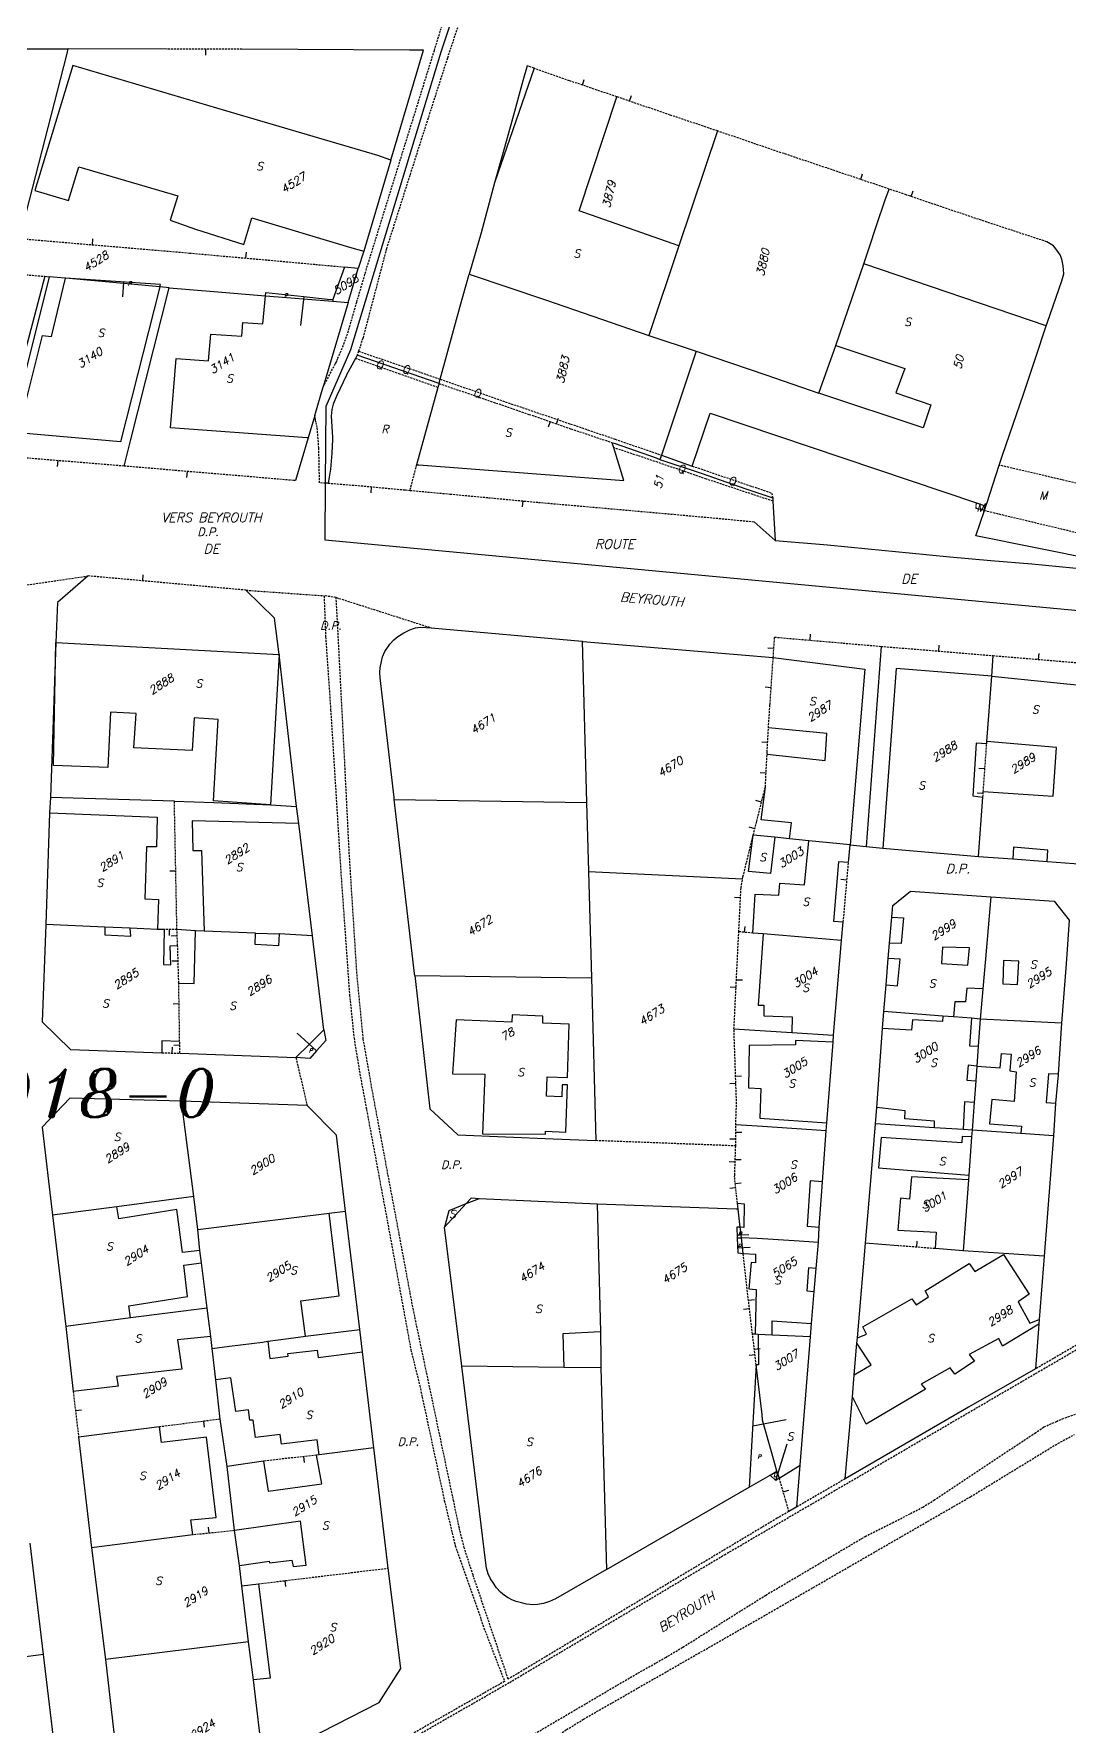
# Model space of a CAD drawing. Extents: x -334462 to -332769, y -29481 to -26664.
# Drawn here: x -333168.6 to -333039.2, y -28254.1 to -28042.7 of the extents above; entities that cross this region are included whole.
import ezdxf
from ezdxf.enums import TextEntityAlignment as Align

# ---------------------------------------------------------------- set-up
doc = ezdxf.new("R2010")
doc.units = 0
doc.header["$MEASUREMENT"] = 0
doc.linetypes.add('HIDDEN', pattern=[0.375, 0.25, -0.125])
for name, color, linetype in [('17', 7, 'CONTINUOUS'), ('18', 7, 'CONTINUOUS'), ('CADAST$$AREA$B$', 7, 'CONTINUOUS'), ('DP$DIVIDING$LINE', 7, 'CONTINUOUS'), ('EASEMENT$BOUNDA$', 7, 'CONTINUOUS'), ('ENC$$ST$$A$$TEXT', 7, 'CONTINUOUS'), ('MAP$SHEET$BOUND$', 7, 'CONTINUOUS'), ('PARCEL$BOUNDARY', 7, 'CONTINUOUS'), ('PARCEL$NUMBER', 7, 'CONTINUOUS'), ('STREET$TEXT', 7, 'CONTINUOUS'), ('STRUC$$FOOTPRINT', 7, 'CONTINUOUS')]:
    doc.layers.add(name, color=color, linetype=linetype)
doc.styles.add('ITALICT', font='ITALICT', dxfattribs={"height": 0.2})

msp = doc.modelspace()

# ---------------------------------------------------------------- linework, layer by layer
at = {"layer": '17', "color": 1, "linetype": 'Continuous'}
for p, q in [((-333100.04, -28049.06), (-333099.8, -28048.35)), ((-333094.15, -28051.07), (-333093.91, -28050.36)), ((-333065.26, -28060.85), (-333065.02, -28060.14)), ((-333058.94, -28062.99), (-333058.7, -28062.28))]:
    msp.add_line(p, q, dxfattribs=at)
at = {"layer": '17', "color": 30, "linetype": 'Continuous'}
msp.add_line((-333104.06, -28091.11), (-333104.31, -28091.82), dxfattribs=at)
at = {"layer": '17', "color": 5, "linetype": 'Continuous'}
msp.add_line((-333103.29, -28091.38), (-333103.04, -28090.67), dxfattribs=at)
at = {"layer": '18', "color": 1, "linetype": 'Continuous'}
for p, q in [((-333147.13, -28044.58), (-333147.13, -28045.33)), ((-333161.25, -28069.01), (-333161.19, -28068.26)), ((-333142.09, -28070.68), (-333142.02, -28069.93)), ((-333165.6, -28095.98), (-333165.67, -28096.73)), ((-333149.44, -28097.33), (-333149.5, -28098.08)), ((-333126.41, -28099.25), (-333126.48, -28100)), ((-333107.49, -28101.01), (-333107.57, -28101.76)), ((-333154.97, -28111.01), (-333154.91, -28110.26)), ((-333071.59, -28118.42), (-333071.53, -28117.67)), ((-333055.51, -28119.78), (-333055.45, -28119.03)), ((-333043.02, -28120.82), (-333042.96, -28120.07)), ((-333049.74, -28134.51), (-333050.48, -28134.46)), ((-333049.96, -28137.58), (-333050.71, -28137.53)), ((-333150.84, -28147.28), (-333151.59, -28147.3)), ((-333151.67, -28154.58), (-333151.67, -28155.33)), ((-333150.66, -28155.38), (-333151.41, -28155.41)), ((-333150.55, -28158.52), (-333151.3, -28158.54)), ((-333150.43, -28163.87), (-333151.18, -28163.89)), ((-333151.29, -28170.01), (-333151.27, -28169.26)), ((-333150.35, -28169.03), (-333151.1, -28169.05)), ((-333058.26, -28194.26), (-333058.2, -28193.51)), ((-333163.38, -28214.68), (-333162.64, -28214.59)), ((-333147.4, -28216.03), (-333147.31, -28216.77)), ((-333134.87, -28220.43), (-333134.79, -28221.18)), ((-333146.68, -28230.01), (-333146.75, -28229.26)), ((-333137.22, -28235.93), (-333137.13, -28236.68))]:
    msp.add_line(p, q, dxfattribs=at)
at = {"layer": '18', "color": 3, "linetype": 'Continuous'}
for p, q in [((-333076.12, -28119.44), (-333076.87, -28119.4)), ((-333076.45, -28124.36), (-333077.2, -28124.31)), ((-333076.88, -28131.21), (-333077.63, -28131.17)), ((-333077.08, -28135.02), (-333077.83, -28134.98)), ((-333077.64, -28138.64), (-333078.37, -28138.46)), ((-333078.48, -28141.98), (-333079.21, -28141.8)), ((-333080.27, -28150.63), (-333081.02, -28150.59)), ((-333080.83, -28161.82), (-333081.58, -28161.79)), ((-333080.78, -28160.84), (-333080.03, -28160.88)), ((-333080.85, -28173.82), (-333081.6, -28173.85)), ((-333080.89, -28172.89), (-333080.14, -28172.86)), ((-333080.88, -28180.75), (-333081.63, -28180.75)), ((-333080.88, -28179.88), (-333080.12, -28179.88)), ((-333080.95, -28183.64), (-333081.7, -28183.62)), ((-333080.94, -28183.29), (-333080.19, -28183.31)), ((-333080.87, -28186.84), (-333081.61, -28186.92)), ((-333080.92, -28186.31), (-333080.18, -28186.24)), ((-333079.15, -28201.96), (-333079.9, -28202.05)), ((-333079.28, -28200.89), (-333078.53, -28200.8)), ((-333078.46, -28207.73), (-333079.2, -28207.82)), ((-333078.55, -28207), (-333077.8, -28206.91)), ((-333074.97, -28224.83), (-333074.25, -28224.62))]:
    msp.add_line(p, q, dxfattribs=at)
at = {"layer": '18', "color": 2, "linetype": 'Continuous'}
for p, q in [((-333066.97, -28148.39), (-333067.72, -28148.33)), ((-333079.76, -28154.92), (-333079.69, -28154.18))]:
    msp.add_line(p, q, dxfattribs=at)
at = {"layer": 'CADAST$$AREA$B$', "color": 7, "linetype": 'HIDDEN'}
msp.add_lwpolyline([(-333148.2, -28283.34), (-333146.98, -28282.23), (-333146.17, -28281.46), (-333146.08, -28281.39), (-333143.75, -28279.59), (-333141.11, -28277.67), (-333140.09, -28276.95), (-333137.88, -28275.46), (-333127.47, -28269.39), (-333116.92, -28263.47), (-333114.67, -28262.24), (-333112.07, -28260.66), (-333109.82, -28259.38), (-333107.99, -28258.28), (-333102.01, -28254.55), (-333099.88, -28253.23), (-333075.73, -28239.41), (-333051.53, -28225.44), (-333040.61, -28218.78), (-333038.53, -28217.67)], dxfattribs=at)
at = {"layer": 'DP$DIVIDING$LINE', "color": 2, "linetype": 'HIDDEN'}
for p, q in [((-333128.01, -28082.31), (-333128.18, -28082.81)), ((-333131.79, -28098.8), (-333132.13, -28098.79)), ((-333130.81, -28113.08), (-333132.32, -28112.87)), ((-333067.19, -28223.21), (-333073.25, -28226.72))]:
    msp.add_line(p, q, dxfattribs=at)
at = {"layer": 'DP$DIVIDING$LINE', "color": 30, "linetype": 'HIDDEN'}
for p, q in [((-333173.89, -28112.17), (-333161.79, -28110.39)), ((-333142.11, -28112.17), (-333132.32, -28112.87)), ((-333130.81, -28113.08), (-333118.94, -28116.87)), ((-333135.83, -28170.57), (-333134.44, -28176.57))]:
    msp.add_line(p, q, dxfattribs=at)
at = {"layer": 'DP$DIVIDING$LINE', "color": 2, "linetype": 'HIDDEN'}
for points in [[(-333095.5, -28007.86), (-333098.65, -28010.92), (-333100.45, -28013.14), (-333101.9, -28015.56), (-333104.82, -28021.09), (-333108.88, -28027.48), (-333111.72, -28032.26), (-333112.84, -28034.24), (-333113.9, -28036.55), (-333116.91, -28045.71), (-333120.13, -28055.73), (-333124.52, -28069.51), (-333127.46, -28080.68), (-333128.01, -28082.31)], [(-333132.42, -28086.77), (-333130.93, -28083.94), (-333130.88, -28083.84), (-333130.82, -28083.72), (-333130.7, -28083.47), (-333130.59, -28083.19), (-333129.84, -28081.43), (-333129.24, -28079.65), (-333128.23, -28076.18), (-333126.95, -28071.82), (-333118.53, -28044.72), (-333116.5, -28038.18), (-333115.86, -28036.37), (-333115.16, -28034.46), (-333114.51, -28033.07), (-333112.95, -28030.27), (-333112.08, -28028.81)], [(-333132.13, -28098.79), (-333132.88, -28098.77), (-333132.97, -28094.4), (-333133.17, -28091.85), (-333133.39, -28090.84), (-333133.39, -28090.83), (-333133.46, -28090.36)], [(-333132.32, -28112.87), (-333132.12, -28117.99), (-333131.49, -28127.13), (-333130.2, -28147.69), (-333129.13, -28162.8), (-333128.57, -28168.16), (-333127.9, -28172.29), (-333124.52, -28190.42), (-333121.47, -28207.08), (-333120.36, -28211.56), (-333117.29, -28225.91), (-333116.66, -28228.52), (-333115.92, -28231.56), (-333112.21, -28242.18), (-333109.76, -28248.52), (-333160.66, -28277.49)], [(-333074.25, -28227.3), (-333075.7, -28228.14), (-333109.3, -28248.24), (-333113.7, -28235.22), (-333114.8, -28231.83), (-333115.41, -28229.39), (-333116.11, -28226.05), (-333121.15, -28202.12), (-333126.13, -28175.54), (-333127.41, -28168.29), (-333128.21, -28160.07), (-333129.18, -28144.76), (-333129.68, -28134.59), (-333130.61, -28116.61), (-333130.81, -28113.08)], [(-333138.35, -28265.4), (-333109.12, -28248.64), (-333082.28, -28232.7), (-333021.37, -28197.21)], [(-333037.28, -28205.9), (-333037.31, -28205.92), (-333040.53, -28207.81), (-333043.41, -28209.47)], [(-333107.95, -28256.21), (-333093.74, -28247.85), (-333089.66, -28245.55), (-333087.48, -28244.24), (-333077.13, -28237.75), (-333064.71, -28230.42), (-333061.3, -28228.7), (-333059.04, -28227.55), (-333057.51, -28226.75), (-333056.1, -28225.88), (-333043.5, -28217.5), (-333042.34, -28216.72), (-333040.8, -28216.04), (-333039.71, -28215.58), (-333037.21, -28214.75)]]:
    msp.add_lwpolyline(points, dxfattribs=at)
at = {"layer": 'EASEMENT$BOUNDA$', "color": 3, "linetype": 'HIDDEN'}
for p, q in [((-333128.01, -28082.31), (-333117.8, -28085.8)), ((-333120.77, -28096.5), (-333121.61, -28099.7))]:
    msp.add_line(p, q, dxfattribs=at)
for points in [[(-333118.09, -28086.85), (-333122.84, -28085.19), (-333128.4, -28083.22)], [(-333117.8, -28085.8), (-333109.67, -28088.63), (-333095.95, -28093.3), (-333090.16, -28095.3)], [(-333076.22, -28101.05), (-333084.54, -28098.29), (-333090.63, -28096.19), (-333096.11, -28094.37)], [(-333086.3, -28096.66), (-333076.4, -28100.03), (-333076.24, -28100.62)], [(-333049.8, -28102.21), (-333036.36, -28105.42), (-333035.03, -28099.57), (-333047.94, -28096.55)], [(-333049.8, -28102.21), (-333050.84, -28101.96), (-333050.78, -28101.26)]]:
    msp.add_lwpolyline(points, dxfattribs=at)
at = {"layer": 'ENC$$ST$$A$$TEXT', "color": 1, "linetype": 'Continuous'}
for p, q in [((-333157.38, -28073.67), (-333157.51, -28075.52)), ((-333134.86, -28075.49), (-333135.24, -28079.11)), ((-333133.25, -28169.75), (-333135.69, -28167.54)), ((-333080.7, -28192.72), (-333079.24, -28192.67)), ((-333080.65, -28194.33), (-333079.07, -28194.28)), ((-333078.75, -28216.6), (-333074.57, -28215.78)), ((-333075.86, -28223.42), (-333074.44, -28218.84))]:
    msp.add_line(p, q, dxfattribs=at)
at = {"layer": 'MAP$SHEET$BOUND$', "color": 6, "linetype": 'Continuous'}
for points in [[(-333132.13, -28098.79), (-333132.07, -28089.17), (-333128.98, -28082.09), (-333117.69, -28044.89), (-333114.13, -28034.25), (-333107.48, -28023.38), (-333102.84, -28015.77), (-333100.79, -28012.38), (-333093.69, -28004.8), (-333090.85, -28001.15), (-333080.63, -27982.43), (-333075.52, -27969.77), (-333074.22, -27965.26), (-333064.36, -27943.8), (-333060.67, -27938.85), (-333050.74, -27928.03)], [(-332883.67, -28126.92), (-332933.69, -28124.53), (-333132.18, -28105.93), (-333132.13, -28098.79)]]:
    msp.add_lwpolyline(points, dxfattribs=at)
at = {"layer": 'PARCEL$BOUNDARY', "color": 7, "linetype": 'Continuous'}
for p, q in [((-333151.92, -28044.57), (-333164.28, -28044.54)), ((-333083.14, -28054.79), (-333087.97, -28069.15)), ((-333123.97, -28058.42), (-333127.35, -28069.79)), ((-333127.35, -28069.79), (-333128.06, -28071.99)), ((-333087.97, -28069.15), (-333091.73, -28080.34)), ((-333167.22, -28072.95), (-333166.65, -28073)), ((-333152.83, -28074.28), (-333164.62, -28073.19)), ((-333129.78, -28071.79), (-333131.2, -28075.87)), ((-333128.06, -28071.99), (-333129.78, -28071.79)), ((-333129.31, -28076.22), (-333128.06, -28071.99)), ((-333151.68, -28074.38), (-333152.83, -28074.28)), ((-333129.31, -28076.22), (-333132.42, -28086.77)), ((-333131.26, -28076.07), (-333129.31, -28076.22)), ((-333091.73, -28080.34), (-333085.83, -28082.29)), ((-333128.18, -28082.81), (-333128.4, -28083.22)), ((-333117.95, -28086.33), (-333128.18, -28082.81)), ((-333085.83, -28082.29), (-333090.16, -28095.3)), ((-333117.95, -28086.33), (-333117.8, -28085.8)), ((-333133.46, -28090.36), (-333132.42, -28086.77)), ((-333133.46, -28090.36), (-333134.3, -28093.15)), ((-333134.3, -28093.15), (-333135.9, -28098.48)), ((-333090.16, -28095.3), (-333090.35, -28095.85)), ((-333076.24, -28100.62), (-333076.22, -28101.05)), ((-333076.22, -28101.05), (-333075.93, -28105.97)), ((-333049.8, -28102.21), (-333049.61, -28101.66)), ((-333078.55, -28103.63), (-333075.93, -28105.97)), ((-333118.94, -28116.87), (-333100.05, -28118.56)), ((-333165.83, -28118.72), (-333166.52, -28138.08)), ((-333100.05, -28118.56), (-333099.5, -28138.7)), ((-333062.69, -28119.19), (-333064.59, -28144.2)), ((-333135.74, -28139.2), (-333137.92, -28120.21)), ((-333048.89, -28122.93), (-333048.7, -28120.35)), ((-333049.49, -28131.09), (-333048.89, -28122.93)), ((-333049.51, -28131.36), (-333049.49, -28131.09)), ((-333166.52, -28138.08), (-333166.62, -28139.98)), ((-333151.02, -28138.55), (-333166.52, -28138.08)), ((-333123.55, -28138.31), (-333099.5, -28138.7)), ((-333099.5, -28138.7), (-333099.27, -28147.32)), ((-333050.53, -28145.45), (-333049.99, -28138.03)), ((-333166.62, -28139.98), (-333167.1, -28153.96)), ((-333139, -28139.01), (-333135.74, -28139.2)), ((-333135.46, -28141.34), (-333135.74, -28139.2)), ((-333133.74, -28155.35), (-333135.46, -28141.34)), ((-333075.97, -28143.05), (-333078.69, -28142.78)), ((-333074.15, -28143.24), (-333075.97, -28143.05)), ((-333071.74, -28143.49), (-333074.15, -28143.24)), ((-333066.58, -28144.01), (-333071.74, -28143.49)), ((-333066.78, -28146.19), (-333066.58, -28144.01)), ((-333066.58, -28144.01), (-333064.59, -28144.2)), ((-333064.59, -28144.2), (-333062.5, -28144.39)), ((-333062.5, -28144.39), (-333050.53, -28145.45)), ((-333050.53, -28145.45), (-333046.26, -28145.76)), ((-333046.26, -28145.76), (-333041.97, -28146.08)), ((-333041.97, -28146.08), (-333037.47, -28146.4)), ((-333099.27, -28147.32), (-333098.91, -28160.6)), ((-333099.27, -28147.32), (-333080.01, -28148.23)), ((-333061.64, -28156.28), (-333061.36, -28153.03)), ((-333159.69, -28154.26), (-333167.1, -28153.96)), ((-333156.55, -28154.4), (-333159.69, -28154.26)), ((-333153.13, -28154.57), (-333156.55, -28154.4)), ((-333152.28, -28154.57), (-333153.13, -28154.57)), ((-333148.4, -28154.72), (-333150.7, -28154.58)), ((-333147.3, -28154.77), (-333148.4, -28154.72)), ((-333140.88, -28155.04), (-333147.3, -28154.77)), ((-333140.88, -28155.04), (-333137.93, -28155.12)), ((-333133.74, -28155.35), (-333137.93, -28155.12)), ((-333132.33, -28167.12), (-333133.74, -28155.35)), ((-333077.45, -28155.12), (-333078.74, -28155.01)), ((-333067.64, -28155.93), (-333077.45, -28155.12)), ((-333067.64, -28155.93), (-333067.43, -28153.63)), ((-333068.64, -28167.79), (-333067.64, -28155.93)), ((-333061.81, -28158.2), (-333061.64, -28156.28)), ((-333062.09, -28161.49), (-333061.81, -28158.2)), ((-333120.97, -28160.31), (-333098.91, -28160.6)), ((-333098.91, -28160.6), (-333098.35, -28180.95)), ((-333062.38, -28164.83), (-333062.09, -28161.49)), ((-333049.98, -28162), (-333050.31, -28165.76)), ((-333062.53, -28166.94), (-333062.38, -28164.83)), ((-333055.01, -28165.4), (-333062.38, -28164.83)), ((-333053.67, -28165.5), (-333055.01, -28165.4)), ((-333051.41, -28165.67), (-333053.67, -28165.5)), ((-333050.31, -28165.76), (-333051.41, -28165.67)), ((-333050.31, -28165.76), (-333050.56, -28169.16)), ((-333040.15, -28166.29), (-333050.31, -28165.76)), ((-333040.15, -28166.29), (-333040.58, -28172.64)), ((-333081.09, -28166.99), (-333073.85, -28167.45)), ((-333073.85, -28167.45), (-333068.64, -28167.79)), ((-333068.7, -28168.65), (-333068.64, -28167.79)), ((-333063.25, -28176.81), (-333062.53, -28166.94)), ((-333150.34, -28170.04), (-333135.83, -28170.57)), ((-333069.5, -28178.74), (-333068.7, -28168.65)), ((-333050.56, -28169.16), (-333050.75, -28171.63)), ((-333050.75, -28171.63), (-333050.89, -28173.5)), ((-333050.89, -28173.5), (-333051.09, -28176.18)), ((-333134.44, -28176.57), (-333150.14, -28176.01)), ((-333148.6, -28187.94), (-333150.14, -28176.01)), ((-333063.4, -28178.84), (-333063.25, -28176.81)), ((-333051.09, -28176.18), (-333051.34, -28179.65)), ((-333040.9, -28176.28), (-333041.15, -28180.35)), ((-333069.58, -28179.71), (-333069.5, -28178.74)), ((-333056.05, -28179.34), (-333063.4, -28178.84)), ((-333070.05, -28186.09), (-333069.58, -28179.71)), ((-333052.47, -28179.58), (-333056.05, -28179.34)), ((-333051.34, -28179.65), (-333052.47, -28179.58)), ((-333051.4, -28180.47), (-333051.75, -28185.26)), ((-333051.34, -28179.65), (-333051.4, -28180.47)), ((-333045.23, -28180.07), (-333051.34, -28179.65)), ((-333041.15, -28180.35), (-333045.23, -28180.07)), ((-333041.15, -28180.35), (-333042.33, -28195.4)), ((-333051.75, -28185.26), (-333051.79, -28185.86)), ((-333051.79, -28185.86), (-333052.47, -28194.73)), ((-333158.23, -28189.22), (-333166.23, -28190.28)), ((-333148.6, -28187.94), (-333158.23, -28189.22)), ((-333148.1, -28192.05), (-333148.6, -28187.94)), ((-333114.58, -28188.87), (-333117.25, -28191.77)), ((-333098.18, -28188.88), (-333112.92, -28188.21)), ((-333098.18, -28188.88), (-333097.77, -28204.86)), ((-333080.58, -28189.53), (-333080.66, -28188.78)), ((-333080.32, -28191.77), (-333080.58, -28189.53)), ((-333166.23, -28190.28), (-333164.58, -28204.16)), ((-333131.66, -28190.01), (-333129.64, -28189.76)), ((-333127.85, -28204.55), (-333129.64, -28189.76)), ((-333147.85, -28194.69), (-333148.1, -28192.05)), ((-333115.12, -28209.12), (-333117.25, -28191.77)), ((-333079.95, -28195.04), (-333080.17, -28193.08)), ((-333070.83, -28196.94), (-333070.55, -28193.66)), ((-333070.55, -28193.66), (-333070.43, -28191.78)), ((-333065.66, -28205.61), (-333064.64, -28193.75)), ((-333060.58, -28194.08), (-333064.64, -28193.75)), ((-333147.62, -28196.22), (-333147.85, -28194.69)), ((-333052.47, -28194.73), (-333055.97, -28194.45)), ((-333042.33, -28195.4), (-333052.47, -28194.73)), ((-333042.33, -28195.4), (-333042.94, -28203.29)), ((-333146.91, -28201.9), (-333147.62, -28196.22)), ((-333071.07, -28199.79), (-333070.83, -28196.94)), ((-333071.41, -28203.79), (-333071.07, -28199.79)), ((-333146.91, -28201.9), (-333156.5, -28203.11)), ((-333146.47, -28205.41), (-333146.91, -28201.9)), ((-333156.5, -28203.11), (-333164.58, -28204.16)), ((-333164.58, -28204.16), (-333163.66, -28212.31)), ((-333071.55, -28205.48), (-333071.41, -28203.79)), ((-333042.98, -28203.87), (-333043.41, -28209.47)), ((-333042.94, -28203.29), (-333042.98, -28203.87)), ((-333146.28, -28206.91), (-333146.47, -28205.41)), ((-333134.62, -28205.4), (-333127.85, -28204.55)), ((-333127.53, -28207.33), (-333127.85, -28204.55)), ((-333078.44, -28205.14), (-333078.78, -28205.12)), ((-333078.06, -28205.16), (-333078.44, -28205.14)), ((-333076.3, -28205.24), (-333078.06, -28205.16)), ((-333071.55, -28205.48), (-333076.3, -28205.24)), ((-333072.83, -28221.5), (-333071.55, -28205.48)), ((-333066.06, -28210.2), (-333065.72, -28206.25)), ((-333065.72, -28206.25), (-333065.66, -28205.61)), ((-333145.83, -28210.85), (-333146.28, -28206.91)), ((-333126.1, -28219.33), (-333127.53, -28207.33)), ((-333102.35, -28209.3), (-333115.12, -28209.12)), ((-333097.71, -28209.36), (-333102.35, -28209.3)), ((-333097.71, -28209.36), (-333097.02, -28234.56)), ((-333066.3, -28212.96), (-333066.06, -28210.2)), ((-333145.28, -28215.76), (-333145.83, -28210.85)), ((-333067.19, -28223.21), (-333066.3, -28212.96)), ((-333152.89, -28216.72), (-333162.99, -28217.99)), ((-333144.43, -28221.68), (-333145.28, -28215.76)), ((-333162.99, -28217.99), (-333161.37, -28231.83)), ((-333139.88, -28221.01), (-333144.43, -28221.68)), ((-333132.91, -28220.22), (-333133.25, -28220.26)), ((-333126.1, -28219.33), (-333132.91, -28220.22)), ((-333124.3, -28234.37), (-333126.1, -28219.33)), ((-333143.51, -28229.68), (-333144.43, -28221.68)), ((-333076.57, -28222.74), (-333075.72, -28222.24)), ((-333075.72, -28222.24), (-333075.46, -28223.14)), ((-333073.25, -28226.72), (-333072.83, -28221.5)), ((-333097.02, -28234.56), (-333079.18, -28224.25)), ((-333073.25, -28226.72), (-333074.25, -28227.3)), ((-333142.88, -28234.04), (-333143.51, -28229.68)), ((-333167.37, -28245.18), (-333169.03, -28231.23)), ((-333148.7, -28230.22), (-333161.37, -28231.83)), ((-333161.37, -28231.83), (-333159.63, -28245.78)), ((-333142.61, -28236.58), (-333142.88, -28234.04)), ((-333142.61, -28236.58), (-333140.49, -28236.33)), ((-333141.76, -28243.58), (-333142.61, -28236.58)), ((-333141.76, -28243.58), (-333159.63, -28245.78)), ((-333141.15, -28248.31), (-333141.76, -28243.58)), ((-333167.37, -28245.18), (-333178.98, -28246.64)), ((-333165.69, -28259.06), (-333167.37, -28245.18)), ((-333139.94, -28258.56), (-333141.15, -28248.31))]:
    msp.add_line(p, q, dxfattribs=at)
at = {"layer": 'PARCEL$BOUNDARY', "color": 2, "linetype": 'HIDDEN'}
for p, q in [((-333142.6, -28044.59), (-333151.92, -28044.57)), ((-333106.08, -28046.95), (-333106.93, -28046.65)), ((-333181.11, -28071.82), (-333167.22, -28072.95)), ((-333157.31, -28096.67), (-333172.29, -28095.43)), ((-333142.11, -28112.17), (-333161.79, -28110.39)), ((-333076.19, -28120.58), (-333076.02, -28118.04)), ((-333076.02, -28118.04), (-333062.69, -28119.19)), ((-333062.69, -28119.19), (-333048.7, -28120.35)), ((-333048.7, -28120.35), (-333033.78, -28121.59)), ((-333049.94, -28137.32), (-333049.51, -28131.36)), ((-333077.17, -28136.75), (-333076.96, -28132.66)), ((-333150.7, -28154.58), (-333151.02, -28138.55)), ((-333049.99, -28138.03), (-333049.94, -28137.32)), ((-333067.43, -28153.63), (-333066.78, -28146.19)), ((-333150.7, -28154.58), (-333152.28, -28154.57)), ((-333150.61, -28156.56), (-333150.7, -28154.58)), ((-333081.09, -28166.99), (-333080.49, -28154.86)), ((-333078.74, -28155.01), (-333080.49, -28154.86)), ((-333150.47, -28161.26), (-333150.61, -28156.56)), ((-333150.36, -28168.55), (-333150.47, -28161.26)), ((-333152.58, -28169.97), (-333150.34, -28170.04)), ((-333150.34, -28170.04), (-333150.36, -28168.55)), ((-333080.88, -28181.61), (-333080.87, -28178.96)), ((-333080.88, -28181.61), (-333098.35, -28180.95)), ((-333055.97, -28194.45), (-333060.58, -28194.08)), ((-333078.31, -28208.96), (-333078.78, -28205.12)), ((-333163.66, -28212.31), (-333162.99, -28217.99)), ((-333145.28, -28215.76), (-333152.89, -28216.72)), ((-333075.46, -28223.14), (-333074.25, -28227.3)), ((-333143.51, -28229.68), (-333148.7, -28230.22)), ((-333140.49, -28236.33), (-333124.3, -28234.37))]:
    msp.add_line(p, q, dxfattribs=at)
at = {"layer": 'PARCEL$BOUNDARY', "color": 7, "linetype": 'Continuous'}
for points in [[(-333170.52, -28044.53), (-333167.54, -28044.53), (-333164.28, -28044.54)], [(-333170.3, -28068.24), (-333169.5, -28064.91), (-333164.44, -28045.26), (-333164.28, -28044.54)], [(-333123.97, -28058.42), (-333119.9, -28044.71), (-333121.65, -28044.69), (-333142.6, -28044.59)], [(-333106.93, -28046.65), (-333107.47, -28048.51), (-333108.76, -28053.26), (-333110.14, -28058.21), (-333111.01, -28061.29)], [(-333111.01, -28061.29), (-333111.53, -28063.15), (-333112.69, -28067.51), (-333114.18, -28072.69)], [(-333064.87, -28071.39), (-333064.25, -28069.54), (-333063.23, -28066.46), (-333062.21, -28063.4), (-333061.69, -28062.05)], [(-333042.07, -28079.12), (-333041.93, -28078.69), (-333040.13, -28073.51), (-333039.88, -28072.66), (-333039.95, -28071.65), (-333040.13, -28070.83), (-333040.35, -28070.26), (-333040.73, -28069.69), (-333041.17, -28069.16), (-333041.99, -28068.65)], [(-333166.65, -28073), (-333171.5, -28092.4), (-333172.29, -28095.43)], [(-333164.62, -28073.19), (-333165.65, -28073.09), (-333166.65, -28073)], [(-333117.8, -28085.8), (-333115.29, -28076.69), (-333114.18, -28072.69)], [(-333114.18, -28072.69), (-333104.64, -28075.91), (-333091.73, -28080.34)], [(-333068.36, -28081.6), (-333065.29, -28072.62), (-333064.87, -28071.39)], [(-333157.31, -28096.67), (-333156.55, -28093.68), (-333151.68, -28074.38)], [(-333151.68, -28074.38), (-333146.09, -28074.85), (-333139.65, -28075.38)], [(-333139.65, -28075.38), (-333134.89, -28075.77), (-333131.26, -28076.07)], [(-333131.2, -28075.87), (-333131.23, -28075.97), (-333131.26, -28076.07)], [(-333047.94, -28096.55), (-333047.53, -28095.29), (-333044.93, -28087.69), (-333043.4, -28083.17), (-333042.07, -28079.12)], [(-333070.48, -28087.57), (-333068.56, -28082.19), (-333068.36, -28081.6)], [(-333128.4, -28083.22), (-333129.5, -28085.25), (-333129.53, -28085.31), (-333130.72, -28087.84), (-333131.19, -28088.94), (-333131.34, -28089.59), (-333131.42, -28090.44), (-333131.26, -28093.07), (-333131.27, -28093.35), (-333131.33, -28095.06), (-333131.52, -28097.05), (-333131.79, -28098.8)], [(-333085.83, -28082.29), (-333077.12, -28085.28), (-333070.48, -28087.57)], [(-333096.31, -28093.74), (-333096.05, -28093.82), (-333090.82, -28095.65), (-333090.35, -28095.85)], [(-333090.35, -28095.85), (-333085.18, -28097.53), (-333079.6, -28099.5), (-333076.24, -28100.62)], [(-333049.61, -28101.66), (-333049.5, -28101.32), (-333047.94, -28096.55)], [(-333035.97, -28108.36), (-333050.86, -28105.36), (-333049.8, -28102.21)], [(-333075.93, -28105.97), (-333069.4, -28106.52), (-333064.33, -28107.02), (-333059.22, -28107.52), (-333054.11, -28108.02), (-333049, -28108.46), (-333043.89, -28108.9), (-333038.73, -28109.38), (-333033.62, -28109.84), (-333028.51, -28110.3), (-333025.74, -28110.54)], [(-333161.79, -28110.39), (-333165.62, -28113.7), (-333165.83, -28118.72)], [(-333137.92, -28120.21), (-333138.51, -28115.67), (-333142.11, -28112.17)], [(-333123.55, -28138.31), (-333123.57, -28138.08), (-333125.31, -28123.13), (-333125.34, -28122.47), (-333125.31, -28121.89), (-333125.15, -28121.08), (-333125.01, -28120.48), (-333124.72, -28119.83), (-333124.08, -28118.91), (-333123.61, -28118.39), (-333123.09, -28117.95), (-333122.34, -28117.5), (-333121.59, -28117.12), (-333120.9, -28116.89), (-333120.3, -28116.78), (-333118.94, -28116.87)], [(-333100.05, -28118.56), (-333099.97, -28118.57), (-333076.19, -28120.58)], [(-333151.02, -28138.55), (-333146.11, -28138.7), (-333139, -28139.01)], [(-333120.97, -28160.31), (-333121, -28160.11), (-333121, -28160.07), (-333123.55, -28138.31)], [(-333061.36, -28153.03), (-333061.24, -28151.58), (-333059.02, -28149.77), (-333048.99, -28150.49)], [(-333048.99, -28150.49), (-333049.65, -28158.23), (-333049.98, -28162)], [(-333048.99, -28150.49), (-333041.07, -28151.05), (-333039.22, -28153.4), (-333039.6, -28158.85), (-333040.15, -28166.29)], [(-333167.1, -28153.96), (-333167.54, -28166.12), (-333163.99, -28169.58), (-333152.58, -28169.97)], [(-333120.97, -28160.31), (-333119.08, -28176.97), (-333116.28, -28179.62), (-333115.61, -28180.24), (-333103.68, -28180.73), (-333098.35, -28180.95)], [(-333135.83, -28170.57), (-333134.16, -28168.92), (-333132.33, -28167.12)], [(-333040.58, -28172.64), (-333040.59, -28172.74), (-333040.9, -28176.27), (-333040.9, -28176.28)], [(-333150.14, -28176.01), (-333164.08, -28175.66), (-333167.54, -28179.27), (-333166.23, -28190.28)], [(-333129.64, -28189.76), (-333130.75, -28180.26), (-333134.44, -28176.57)], [(-333069.58, -28179.71), (-333077.54, -28179.18), (-333080.87, -28178.96)], [(-333064.64, -28193.75), (-333063.91, -28184.98), (-333063.4, -28178.84)], [(-333070.43, -28191.78), (-333070.05, -28186.13), (-333070.05, -28186.09)], [(-333112.92, -28188.21), (-333113.92, -28188.16), (-333114.58, -28188.87)], [(-333080.58, -28189.53), (-333080.82, -28189.52), (-333098.18, -28188.88)], [(-333148.1, -28192.05), (-333141.11, -28191.17), (-333131.66, -28190.01)], [(-333080.17, -28193.08), (-333080.29, -28192), (-333080.32, -28191.77)], [(-333070.55, -28193.66), (-333073.55, -28193.48), (-333078.19, -28193.2), (-333080.17, -28193.08)], [(-333146.28, -28206.91), (-333144.15, -28206.62), (-333139.99, -28206.13), (-333139.33, -28206.03)], [(-333139.33, -28206.03), (-333136.77, -28205.66), (-333134.62, -28205.4)], [(-333097.77, -28204.86), (-333097.71, -28208.23), (-333097.71, -28209.36)], [(-333097.02, -28234.56), (-333103.38, -28238.21), (-333104.14, -28238.53), (-333104.89, -28238.78), (-333105.64, -28238.92), (-333106.19, -28238.94), (-333107.02, -28238.89), (-333107.65, -28238.72), (-333108.29, -28238.53), (-333108.87, -28238.31), (-333109.31, -28238.09), (-333109.78, -28237.78), (-333110.28, -28237.37), (-333110.75, -28236.84), (-333111.15, -28236.25), (-333111.51, -28235.69), (-333111.82, -28235.08), (-333112.01, -28234.39), (-333112.12, -28233.76), (-333115.12, -28209.12)], [(-333075.72, -28222.24), (-333076.23, -28220.42), (-333077.51, -28215.88), (-333077.59, -28215.17), (-333078.31, -28208.96)], [(-333043.41, -28209.47), (-333051.77, -28214.27), (-333067.19, -28223.21)], [(-333079.18, -28224.25), (-333076.86, -28222.9), (-333076.57, -28222.74)], [(-333139.94, -28258.56), (-333125.43, -28251.16), (-333122.71, -28246.93), (-333124.3, -28234.37)], [(-333159.63, -28245.78), (-333157.65, -28262.95), (-333153.29, -28265.35)]]:
    msp.add_lwpolyline(points, dxfattribs=at)
at = {"layer": 'PARCEL$BOUNDARY', "color": 2, "linetype": 'HIDDEN'}
for points in [[(-333095.72, -28050.53), (-333101.65, -28048.51), (-333106.08, -28046.95)], [(-333083.14, -28054.79), (-333089.05, -28052.81), (-333095.72, -28050.53)], [(-333061.69, -28062.05), (-333078.36, -28056.44), (-333083.14, -28054.79)], [(-333041.99, -28068.65), (-333050.87, -28065.72), (-333059.56, -28062.78), (-333061.69, -28062.05)], [(-333170.3, -28068.24), (-333149.13, -28070.04), (-333145.65, -28070.36), (-333139.34, -28070.92), (-333129.78, -28071.79)], [(-333117.95, -28086.33), (-333117.57, -28086.47), (-333111.9, -28088.42), (-333106.71, -28090.2), (-333101.46, -28092.01), (-333096.31, -28093.74)], [(-333135.9, -28098.48), (-333136.12, -28098.46), (-333157.31, -28096.67)], [(-333131.79, -28098.8), (-333127.66, -28099.13), (-333122.13, -28099.65), (-333121.61, -28099.7)], [(-333121.61, -28099.7), (-333116.6, -28100.16), (-333111.07, -28100.68), (-333105.53, -28101.2), (-333099.89, -28101.69), (-333094.25, -28102.19), (-333088.6, -28102.69), (-333082.94, -28103.21), (-333078.55, -28103.63)], [(-333076.78, -28129.39), (-333076.76, -28128.99), (-333076.59, -28126.44), (-333076.19, -28120.58)], [(-333076.96, -28132.66), (-333076.95, -28132.41), (-333076.81, -28129.79), (-333076.78, -28129.39)], [(-333078.69, -28142.78), (-333078.29, -28141.2), (-333078.25, -28141.05), (-333077.17, -28136.75)], [(-333080.01, -28148.23), (-333079.97, -28148), (-333078.69, -28142.78)], [(-333080.49, -28154.86), (-333080.21, -28149.34), (-333080.01, -28148.23)], [(-333080.87, -28178.96), (-333080.77, -28176.35), (-333081.09, -28166.99)], [(-333080.66, -28188.78), (-333081.01, -28185.49), (-333081, -28185.25), (-333080.88, -28181.61)], [(-333078.78, -28205.12), (-333078.97, -28203.57), (-333079.95, -28195.04)], [(-333133.25, -28220.26), (-333137.34, -28220.7), (-333139.88, -28221.01)]]:
    msp.add_lwpolyline(points, dxfattribs=at)
at = {"layer": 'STRUC$$FOOTPRINT', "color": 1, "linetype": 'Continuous'}
for p, q in [((-333106.08, -28046.95), (-333111.01, -28061.29)), ((-333042.07, -28079.12), (-333064.87, -28071.39)), ((-333118.09, -28086.85), (-333120.77, -28096.5)), ((-333117.95, -28086.33), (-333118.09, -28086.85)), ((-333096.11, -28094.37), (-333096.31, -28093.74)), ((-333090.16, -28095.3), (-333086.3, -28096.66)), ((-333050.78, -28101.26), (-333049.61, -28101.66)), ((-333165.83, -28118.72), (-333137.92, -28120.21)), ((-333137.92, -28120.21), (-333139, -28139.01)), ((-333051.88, -28159.02), (-333051.68, -28156.88)), ((-333047.49, -28161.35), (-333045.66, -28161.43)), ((-333116.26, -28172.59), (-333112.23, -28172.65)), ((-333112.92, -28188.21), (-333114.58, -28188.87)), ((-333080.68, -28193.11), (-333080.17, -28193.08)), ((-333078.31, -28208.96), (-333079.18, -28224.25)), ((-333075.46, -28223.14), (-333072.83, -28221.5))]:
    msp.add_line(p, q, dxfattribs=at)
for points in [[(-333123.97, -28058.42), (-333125.61, -28057.87), (-333144.57, -28052.26), (-333163.69, -28046.61), (-333168.47, -28062.23), (-333164.23, -28063.46), (-333162.97, -28059.26), (-333150.57, -28062.91), (-333151.56, -28065.92), (-333148.38, -28067.08), (-333142.34, -28068.96), (-333141.35, -28065.65), (-333129.13, -28069.32), (-333127.35, -28069.79)], [(-333087.97, -28069.15), (-333100.45, -28064.79), (-333095.72, -28050.53)], [(-333167.22, -28072.95), (-333172.27, -28092.29), (-333185.66, -28091.17)], [(-333152.83, -28074.28), (-333157.77, -28093.63), (-333170.56, -28092.49), (-333167.49, -28080.36), (-333166.36, -28080.49), (-333164.62, -28073.19)], [(-333152.83, -28074.28), (-333152.75, -28073.99), (-333164.62, -28073.19)], [(-333139.65, -28075.38), (-333139.61, -28074.99), (-333134.86, -28075.49), (-333131.9, -28075.79), (-333131.2, -28075.87)], [(-333134.3, -28093.15), (-333134.47, -28093.14), (-333136.1, -28093.03), (-333151.52, -28091.87), (-333150.8, -28083.22), (-333146.75, -28083.51), (-333146.46, -28080.17), (-333142.6, -28080.45), (-333142.48, -28078.71), (-333139.95, -28078.9), (-333139.65, -28075.38)], [(-333068.36, -28081.6), (-333059.76, -28084.49), (-333060.85, -28087.52), (-333056.49, -28089.01), (-333057.43, -28091.89), (-333070.48, -28087.57)], [(-333086.3, -28096.66), (-333084.07, -28090.06), (-333050.78, -28101.26)], [(-333120.77, -28096.5), (-333120.46, -28096.52), (-333094.84, -28098.45), (-333096.11, -28094.37)], [(-333139, -28139.01), (-333146.12, -28138.49), (-333145.56, -28128.33), (-333148.53, -28128.13), (-333148.81, -28132.19), (-333156.07, -28131.88), (-333155.8, -28127.59), (-333158.99, -28127.4), (-333159.35, -28134.32), (-333166.12, -28134.09), (-333165.83, -28118.72)], [(-333076.19, -28120.58), (-333064.76, -28122.04), (-333066.58, -28144.01)], [(-333048.89, -28122.93), (-333060.81, -28121.96), (-333062.5, -28144.39)], [(-333048.89, -28122.93), (-333035.83, -28124.25), (-333037.47, -28146.4)], [(-333076.96, -28132.66), (-333069.7, -28133.45), (-333069.5, -28130.08), (-333076.78, -28129.39)], [(-333049.51, -28131.36), (-333050.82, -28131.27), (-333051.25, -28137.87), (-333049.99, -28138.03)], [(-333049.94, -28137.32), (-333041.2, -28137.91), (-333040.78, -28131.81), (-333049.49, -28131.09)], [(-333074.15, -28143.24), (-333073.92, -28141.26), (-333077.69, -28140.87), (-333077.17, -28136.75)], [(-333166.62, -28139.98), (-333153.18, -28140.52), (-333153.27, -28144.25), (-333154.49, -28144.25), (-333154.71, -28150.73), (-333152.99, -28150.81), (-333153.13, -28154.57)], [(-333135.46, -28141.34), (-333148.81, -28140.98), (-333148.7, -28144.68), (-333147.65, -28144.68), (-333147.3, -28154.77)], [(-333075.97, -28143.05), (-333076.54, -28147.58), (-333079.29, -28147.32), (-333078.69, -28142.78)], [(-333078.74, -28155.01), (-333078.43, -28150.14), (-333075.5, -28150.29), (-333075.36, -28148.78), (-333072.28, -28148.98), (-333071.74, -28143.49)], [(-333041.97, -28146.08), (-333041.89, -28144.67), (-333046.15, -28144.28), (-333046.26, -28145.76)], [(-333066.78, -28146.19), (-333068.01, -28146.13), (-333068.67, -28153.52), (-333067.43, -28153.63)], [(-333061.36, -28153.03), (-333059.92, -28153.12), (-333060.2, -28156.31), (-333061.64, -28156.28)], [(-333159.69, -28154.26), (-333159.73, -28155.22), (-333156.45, -28155.39), (-333156.55, -28154.4)], [(-333152.28, -28154.57), (-333152.38, -28158.93), (-333151.46, -28158.99), (-333151.55, -28156.6), (-333150.61, -28156.56)], [(-333150.47, -28161.26), (-333148.55, -28161.3), (-333148.4, -28154.72)], [(-333137.93, -28155.12), (-333137.99, -28156.63), (-333140.94, -28156.46), (-333140.88, -28155.04)], [(-333077.45, -28155.12), (-333078.06, -28164.03), (-333077.35, -28164.02), (-333077.35, -28165.36), (-333073.81, -28165.49), (-333073.85, -28167.45)], [(-333051.68, -28156.88), (-333055.02, -28156.77), (-333055.18, -28158.83), (-333051.88, -28159.02)], [(-333062.09, -28161.49), (-333060.67, -28161.6), (-333060.34, -28158.29), (-333061.81, -28158.2)], [(-333045.66, -28161.43), (-333045.49, -28158.52), (-333047.41, -28158.43), (-333047.49, -28161.35)], [(-333049.98, -28162), (-333052, -28161.9), (-333052.14, -28163.62), (-333053.48, -28163.6), (-333053.67, -28165.5)], [(-333112.23, -28172.65), (-333112.5, -28180.12), (-333104.65, -28180.15), (-333104.66, -28179.78), (-333102.09, -28179.89), (-333101.89, -28173.99), (-333102.58, -28173.96), (-333102.6, -28175.46), (-333104.53, -28175.41), (-333104.44, -28172.96), (-333101.88, -28173.07), (-333101.67, -28166.4), (-333104.98, -28166.27), (-333104.99, -28165.42), (-333108.79, -28165.23), (-333108.84, -28166.14), (-333115.79, -28165.84), (-333116.26, -28172.59)], [(-333055.01, -28165.4), (-333055.03, -28166.07), (-333058.78, -28165.87), (-333058.92, -28167.15), (-333062.53, -28166.94)], [(-333051.41, -28165.67), (-333051.65, -28169.1), (-333050.56, -28169.16)], [(-333132.33, -28167.12), (-333132.08, -28168.46), (-333133.25, -28169.75), (-333134.09, -28170.69), (-333135.83, -28170.57)], [(-333150.36, -28168.55), (-333152.58, -28168.5), (-333152.58, -28169.97)], [(-333068.7, -28168.65), (-333073.39, -28168.42), (-333073.39, -28168.97), (-333079.18, -28169.05), (-333079.29, -28174.36), (-333077.73, -28174.43), (-333077.88, -28178.15), (-333069.5, -28178.74)], [(-333050.75, -28171.63), (-333047.81, -28171.84), (-333047.68, -28170.06), (-333046.45, -28170.16), (-333046.6, -28172.25), (-333045.82, -28172.35), (-333046.1, -28176.05), (-333048.88, -28175.81), (-333049.15, -28178.85), (-333045.18, -28179.13), (-333045.23, -28180.07)], [(-333050.75, -28171.63), (-333051.84, -28171.54), (-333052.01, -28173.41), (-333050.89, -28173.5)], [(-333040.58, -28172.64), (-333041.8, -28172.6), (-333042.1, -28176.17), (-333040.9, -28176.28)], [(-333056.05, -28179.34), (-333056.03, -28178.52), (-333059.73, -28178.22), (-333059.7, -28177.24), (-333063.25, -28176.81)], [(-333051.09, -28176.18), (-333052.29, -28176.1), (-333052.47, -28179.58)], [(-333051.4, -28180.47), (-333052.58, -28180.44), (-333052.62, -28181.22), (-333062.69, -28180.55), (-333063.04, -28184.37), (-333051.75, -28185.26)], [(-333070.05, -28186.09), (-333071.57, -28185.98), (-333071.94, -28191.66), (-333070.43, -28191.78)], [(-333051.79, -28185.86), (-333058.9, -28185.46), (-333059.16, -28188.25), (-333060.28, -28188.15), (-333060.63, -28192.13), (-333055.83, -28192.39), (-333055.97, -28194.45)], [(-333147.85, -28194.69), (-333149.99, -28194.93), (-333150.7, -28189.57), (-333157.96, -28190.72), (-333158.23, -28189.22)], [(-333114.58, -28188.87), (-333116.71, -28189.72), (-333117.25, -28191.77)], [(-333080.66, -28188.78), (-333079.83, -28188.85), (-333079.87, -28191.79), (-333080.32, -28191.77)], [(-333134.62, -28205.4), (-333135.22, -28200.96), (-333130.43, -28200.35), (-333131.66, -28190.01)], [(-333080.32, -28191.77), (-333080.74, -28191.76), (-333080.68, -28193.11)], [(-333080.68, -28193.11), (-333080.63, -28194.99), (-333079.95, -28195.04)], [(-333079.95, -28195.04), (-333078.4, -28195.15), (-333078.4, -28196.23), (-333078.96, -28196.19), (-333079.22, -28199.46), (-333078.33, -28199.54), (-333078.44, -28205.14)], [(-333065.66, -28205.61), (-333064.55, -28205.13), (-333064.98, -28204.21), (-333058.86, -28200.7), (-333058.32, -28201.48), (-333056.77, -28200.46), (-333057.21, -28199.73), (-333051.71, -28196.32), (-333050.98, -28197.3), (-333047.41, -28195.16), (-333044.2, -28200.12), (-333045.59, -28201.09), (-333044.13, -28203.77), (-333042.94, -28203.29)], [(-333156.5, -28203.11), (-333156.71, -28201.59), (-333149.37, -28200.43), (-333149.84, -28196.51), (-333147.62, -28196.22)], [(-333070.83, -28196.94), (-333071.79, -28196.86), (-333071.98, -28199.72), (-333071.07, -28199.79)], [(-333076.3, -28205.24), (-333076.3, -28203.46), (-333071.41, -28203.79)], [(-333042.98, -28203.87), (-333047.54, -28206.62), (-333048.01, -28205.67), (-333051.71, -28207.67), (-333051.02, -28208.52), (-333053.5, -28210.15), (-333054.08, -28209.36), (-333057.72, -28211.37), (-333057.14, -28212), (-333064.58, -28216.39), (-333066.3, -28212.96)], [(-333146.47, -28205.41), (-333150.62, -28205.83), (-333150.09, -28209.49), (-333158.25, -28210.43), (-333158.06, -28211.62), (-333163.66, -28212.31)], [(-333139.33, -28206.03), (-333139.1, -28208.18), (-333136.79, -28207.87), (-333136.83, -28207.53), (-333133.18, -28207.14), (-333133.07, -28208.07), (-333127.53, -28207.33)], [(-333097.77, -28204.86), (-333102.48, -28205.09), (-333102.35, -28209.3)], [(-333078.06, -28205.16), (-333078.02, -28208.95), (-333078.31, -28208.96)], [(-333066.06, -28210.2), (-333063.96, -28208.98), (-333065.72, -28206.25)], [(-333132.91, -28220.22), (-333133.18, -28218.33), (-333137.62, -28218.89), (-333137.81, -28217.66), (-333140.89, -28218.05), (-333141.19, -28215.89), (-333141.58, -28215.89), (-333141.77, -28214.58), (-333143.34, -28214.78), (-333143.98, -28210.6), (-333145.83, -28210.85)], [(-333148.7, -28230.22), (-333148.95, -28228.35), (-333145.8, -28228.05), (-333147.01, -28217.99), (-333152.64, -28218.66), (-333152.89, -28216.72)], [(-333139.88, -28221.01), (-333139.31, -28224.74), (-333132.59, -28223.85), (-333133.25, -28220.26)], [(-333075.46, -28223.14), (-333075.86, -28223.42), (-333076.57, -28222.74)], [(-333142.88, -28234.04), (-333139.17, -28233.49), (-333139.14, -28233.72), (-333136.33, -28233.37), (-333136.18, -28234.18), (-333134.56, -28233.99), (-333135.27, -28228.51), (-333143.51, -28229.68)], [(-333140.49, -28236.33), (-333139.05, -28248.1), (-333141.15, -28248.31)]]:
    msp.add_lwpolyline(points, dxfattribs=at)

# ---------------------------------------------------------------- texts
at = {"layer": 'DP$DIVIDING$LINE', "color": 2, "linetype": 'Continuous', "style": 'ITALICT'}
for height, p in [(1, (-333146.81, -28104.9)), (1.15, (-333053.11, -28146.97)), (1, (-333116.37, -28183.96)), (1, (-333121.78, -28218.57))]:
    msp.add_text('D.P.', height=height, dxfattribs=at).set_placement(p, align=Align.MIDDLE)
at = {"layer": 'DP$DIVIDING$LINE', "color": 4, "linetype": 'Continuous', "style": 'ITALICT'}
msp.add_text('D.P.', height=1, dxfattribs=at).set_placement((-333131.46, -28116.6), align=Align.MIDDLE)
at = {"layer": 'EASEMENT$BOUNDA$', "color": 3, "linetype": 'Continuous', "style": 'ITALICT'}
for s, p in [('Q', (-333125.4, -28084.07)), ('Q', (-333122.12, -28084.66)), ('Q', (-333113.23, -28087.62)), ('R', (-333124.7, -28092.06)), ('Q', (-333087.69, -28097.08)), ('Q', (-333081.36, -28098.59)), ('M', (-333042.43, -28100.33)), ('M', (-333050.27, -28101.85))]:
    msp.add_text(s, height=1, dxfattribs=at).set_placement(p, align=Align.MIDDLE)
at = {"layer": 'ENC$$ST$$A$$TEXT', "color": 1, "linetype": 'Continuous', "style": 'ITALICT'}
for s, p in [('P', (-333156.6, -28073.84)), ('P', (-333137.09, -28075.37)), ('P', (-333133.98, -28169.68)), ('P', (-333080.34, -28192.6)), ('P', (-333080.41, -28194.15)), ('P', (-333077.93, -28220.45)), ('D', (-333075.92, -28222.71))]:
    msp.add_text(s, height=0.5, dxfattribs=at).set_placement(p, align=Align.MIDDLE)
at = {"layer": 'MAP$SHEET$BOUND$', "color": 6, "linetype": 'Continuous', "style": 'ITALICT'}
msp.add_text('232001-00-018-0', height=6, dxfattribs=at).set_placement((-333188, -28175), align=Align.MIDDLE)
at = {"layer": 'PARCEL$NUMBER', "color": 7, "linetype": 'Continuous', "style": 'ITALICT'}
for s, rotation, p in [('4527', 32.6819, (-333136.15, -28061.28)), ('3879', 77.3079, (-333096.71, -28062.71)), ('4528', 32.6819, (-333160.83, -28071.09)), ('3880', 77.3079, (-333077.48, -28071.22)), ('5098', 32.6819, (-333129.59, -28073.97)), ('3140', 32.6819, (-333161.59, -28083.13)), ('3141', 32.6819, (-333145.07, -28083.84)), ('3883', 77.3079, (-333102.49, -28084.64)), ('50', 77.3079, (-333053.01, -28083.68)), ('51', 77.3079, (-333090.47, -28098.64)), ('2888', 32.6819, (-333152.66, -28123.91)), ('2987', 32.6819, (-333070.39, -28127.32)), ('4671', 32.6819, (-333112.44, -28128.87)), ('2988', 32.6819, (-333054.79, -28132.33)), ('4670', 32.6819, (-333089.05, -28134.23)), ('2989', 32.6819, (-333044.99, -28133.81)), ('2891', 32.6819, (-333158.87, -28146.06)), ('2892', 32.6819, (-333143.25, -28145.14)), ('3003', 32.6819, (-333073.98, -28145.58)), ('4672', 32.6819, (-333112.86, -28154.09)), ('2999', 32.6819, (-333054.93, -28154.62)), ('2895', 32.6819, (-333157.08, -28160.75)), ('3004', 32.6819, (-333072.2, -28160.56)), ('2995', 32.6819, (-333043, -28160.61)), ('2896', 32.6819, (-333140.44, -28161.59)), ('4673', 32.6819, (-333091.38, -28165.27)), ('78', 32.6819, (-333109.4, -28167.68)), ('3005', 32.6819, (-333073.51, -28171.85)), ('3000', 32.6819, (-333057.19, -28169.97)), ('2996', 32.6819, (-333044.34, -28170.48)), ('2899', 32.6819, (-333158.19, -28182.5)), ('2900', 32.6819, (-333140.05, -28183.95)), ('3006', 32.6819, (-333074.78, -28186.33)), ('2997', 32.6819, (-333046.57, -28185.61)), ('3001', 32.6819, (-333056.07, -28188.6)), ('2904', 32.6819, (-333155.82, -28195.29)), ('5065', 32.6819, (-333074.79, -28196.81)), ('2905', 32.6819, (-333138.04, -28197.33)), ('4674', 32.6819, (-333106.36, -28197.41)), ('4675', 32.6819, (-333088.53, -28197.56)), ('2998', 32.6819, (-333047.85, -28202.87)), ('3007', 32.6819, (-333074.59, -28208.39)), ('2909', 32.6819, (-333153.52, -28211.86)), ('2910', 32.6819, (-333136.47, -28213.15)), ('2914', 32.6819, (-333151.88, -28223.29)), ('4676', 32.6819, (-333106.7, -28223.01)), ('2915', 32.6819, (-333134.81, -28226.61)), ('2919', 32.6819, (-333148.39, -28237.97)), ('2920', 32.6819, (-333132.59, -28243.94)), ('2924', 32.6819, (-333147.52, -28254.51))]:
    msp.add_text(s, height=1, rotation=rotation, dxfattribs=at).set_placement(p, align=Align.MIDDLE)
at = {"layer": 'STREET$TEXT', "color": 7, "linetype": 'Continuous', "style": 'ITALICT'}
for s, p in [('VERS BEYROUTH', (-333152.67, -28103.66)), ('DE', (-333147.38, -28107.58)), ('ROUTE', (-333098.47, -28106.99)), ('DE', (-333060.19, -28111.33))]:
    msp.add_text(s, height=1.15, dxfattribs=at).set_placement(p)
for rotation, p in [(355.3382, (-333095.36, -28113.58)), (32.0285, (-333090.09, -28242.44))]:
    msp.add_text('BEYROUTH', height=1.15, rotation=rotation, dxfattribs=at).set_placement(p)
at = {"layer": 'STRUC$$FOOTPRINT', "color": 1, "linetype": 'Continuous', "style": 'ITALICT'}
for p in [(-333140.37, -28059.2), (-333100.72, -28070.09), (-333160.2, -28080.02), (-333059.39, -28078.65), (-333144.12, -28085.71), (-333109.3, -28092.46), (-333147.96, -28123.82), (-333071.3, -28126.05), (-333043.44, -28127.09), (-333057.64, -28136.56), (-333077.51, -28145.54), (-333142.92, -28146.77), (-333160.34, -28148.74), (-333072.12, -28151.11), (-333043.7, -28158.93), (-333072.13, -28161.84), (-333056.33, -28161.31), (-333159.63, -28163.81), (-333143.74, -28164.09), (-333107.74, -28172.4), (-333056.15, -28171.21), (-333073.87, -28173.8), (-333043.85, -28173.69), (-333158.18, -28180.49), (-333055.09, -28183.53), (-333073.69, -28183.95), (-333057.21, -28188.91), (-333116.28, -28190.12), (-333159.14, -28194.16), (-333136.12, -28197.16), (-333075.64, -28198.4), (-333105.53, -28201.98), (-333155.56, -28205.66), (-333056.53, -28205.65), (-333134.22, -28215.22), (-333106.68, -28218.6), (-333074.08, -28217.91), (-333155.02, -28222.82), (-333132.16, -28229.03), (-333153.01, -28235.95), (-333131.22, -28241.76)]:
    msp.add_text('S', height=1, dxfattribs=at).set_placement(p, align=Align.MIDDLE)

doc.saveas('drawing.dxf')
